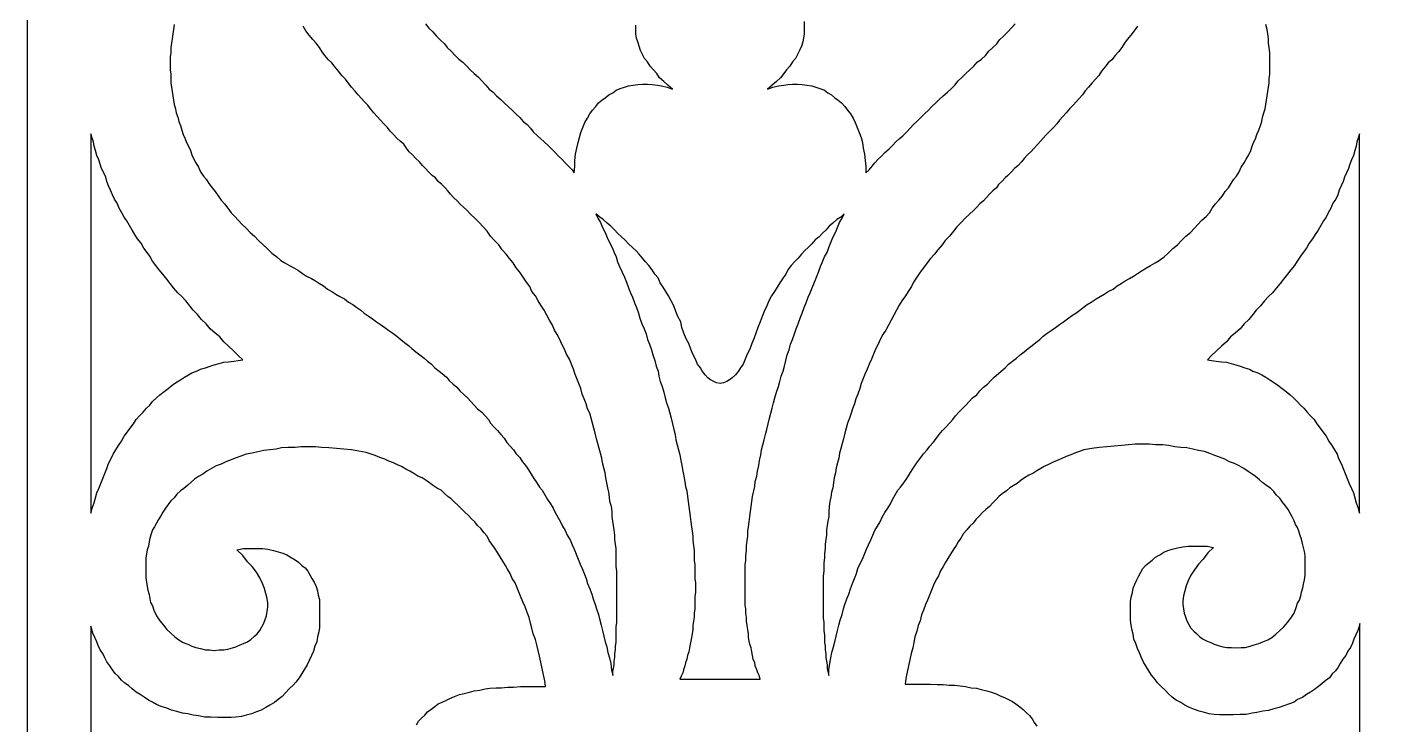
# Model space of a CAD drawing. Extents: x -535 to 535, y -535 to 535.
# Drawn here: x -440 to -332.5, y -108.4 to -53.5 of the extents above; entities that cross this region are included whole.
import ezdxf

# ---------------------------------------------------------------- set-up
doc = ezdxf.new("R2010")
doc.units = 0
doc.layers.add('LAYER_1', color=18, linetype='CONTINUOUS')
doc.layers.add('LAYER_2', color=150, linetype='CONTINUOUS')

msp = doc.modelspace()

# ---------------------------------------------------------------- linework, layer by layer
at = {"layer": 'LAYER_1'}
for points in [[(-428.42, -53.26), (-428.48, -53.65), (-428.53, -53.99), (-428.58, -54.38), (-428.64, -54.73), (-428.69, -55.07), (-428.69, -55.46), (-428.74, -55.8), (-428.74, -56.83), (-428.69, -57.17), (-428.69, -57.86), (-428.64, -58.2), (-428.58, -58.54), (-428.53, -58.89), (-428.48, -59.23), (-428.42, -59.57), (-428.32, -59.91), (-428.26, -60.21), (-428.15, -60.55), (-428.05, -60.89), (-427.94, -61.23), (-427.83, -61.58), (-427.73, -61.92), (-427.57, -62.26), (-427.46, -62.56), (-427.3, -62.85), (-427.14, -63.19), (-427.03, -63.53), (-426.87, -63.88), (-426.71, -64.17), (-426.5, -64.51), (-426.34, -64.86), (-426.12, -65.2), (-425.91, -65.44), (-425.69, -65.79), (-425.43, -66.13), (-425.21, -66.42), (-424.95, -66.76), (-424.73, -67.11), (-424.46, -67.4), (-424.2, -67.74), (-423.93, -68.09), (-423.66, -68.38), (-423.39, -68.67), (-423.07, -69.02), (-422.75, -69.31), (-422.43, -69.65), (-422.11, -69.95), (-421.79, -70.29), (-421.42, -70.63), (-421.1, -70.92), (-420.72, -71.27), (-420.35, -71.56), (-420.03, -71.85), (-419.7, -72.05), (-419.33, -72.25), (-419.01, -72.44), (-418.63, -72.64), (-418.31, -72.88), (-417.99, -73.08), (-417.62, -73.27), (-417.3, -73.47), (-416.98, -73.67), (-416.66, -73.86), (-416.34, -74.11), (-416.01, -74.3), (-415.69, -74.5), (-415.37, -74.69), (-415, -74.89), (-414.68, -75.13), (-414.36, -75.33), (-414.04, -75.57), (-413.71, -75.77), (-413.45, -76.01), (-413.13, -76.21), (-412.81, -76.45), (-412.48, -76.7), (-412.16, -76.9), (-411.84, -77.14), (-411.52, -77.38), (-411.2, -77.58), (-410.88, -77.83), (-410.56, -78.07), (-410.29, -78.31), (-409.97, -78.56), (-409.7, -78.8), (-409.38, -79.05), (-409.06, -79.29), (-408.74, -79.54), (-408.47, -79.78), (-408.15, -80.03), (-407.88, -80.32), (-407.56, -80.57), (-407.3, -80.76), (-406.98, -81.06), (-406.76, -81.3), (-406.44, -81.59), (-406.17, -81.84), (-405.91, -82.13), (-405.58, -82.43), (-405.32, -82.67), (-405.05, -82.96), (-404.78, -83.26), (-404.52, -83.55), (-404.19, -83.8), (-403.93, -84.09), (-403.66, -84.38), (-403.5, -84.68), (-403.23, -84.97), (-402.96, -85.26), (-402.7, -85.56), (-402.43, -85.85), (-402.22, -86.19), (-401.95, -86.49), (-401.68, -86.78), (-401.47, -87.08), (-401.2, -87.37), (-400.99, -87.71), (-400.72, -88.05), (-400.5, -88.35), (-400.29, -88.69), (-400.08, -89.03), (-399.86, -89.38), (-399.65, -89.72), (-399.43, -89.96), (-399.22, -90.31), (-399.01, -90.7), (-398.79, -91.04), (-398.58, -91.38), (-398.42, -91.72), (-398.2, -92.07), (-397.99, -92.46), (-397.83, -92.8), (-397.62, -93.14), (-397.46, -93.49), (-397.24, -93.88), (-397.08, -94.27), (-396.92, -94.61), (-396.76, -95), (-396.6, -95.4), (-396.44, -95.79), (-396.28, -96.13), (-396.12, -96.52), (-395.96, -96.91), (-395.85, -97.3), (-395.69, -97.74), (-395.53, -98.14), (-395.42, -98.53), (-395.26, -98.97), (-395.16, -99.31), (-395, -99.75), (-394.89, -100.19), (-394.78, -100.58), (-394.67, -101.02), (-394.57, -101.46), (-394.46, -101.9), (-394.35, -102.3), (-394.25, -102.74), (-394.14, -103.18), (-394.03, -103.62), (-393.98, -104.11), (-393.87, -104.55), (-393.87, -104.25), (-393.82, -104.01), (-393.76, -103.72), (-393.76, -103.42), (-393.71, -103.13), (-393.71, -102.83), (-393.66, -102.54), (-393.66, -102.25), (-393.6, -101.95), (-393.6, -100.73), (-393.55, -100.39), (-393.55, -96.33), (-393.6, -95.98), (-393.6, -94.56), (-393.66, -94.22), (-393.71, -93.83), (-393.71, -93.49), (-393.76, -93.09), (-393.82, -92.75), (-393.87, -92.41), (-393.93, -92.02), (-393.93, -91.63), (-393.98, -91.24), (-394.09, -90.84), (-394.14, -90.5), (-394.19, -90.11), (-394.25, -89.77), (-394.35, -89.38), (-394.41, -88.98), (-394.46, -88.59), (-394.57, -88.2), (-394.67, -87.81), (-394.73, -87.42), (-394.83, -87.03), (-394.94, -86.68), (-395.05, -86.29), (-395.16, -85.9), (-395.26, -85.46), (-395.37, -85.07), (-395.48, -84.68), (-395.58, -84.29), (-395.69, -83.89), (-395.85, -83.55), (-395.96, -83.16), (-396.12, -82.77), (-396.28, -82.38), (-396.39, -81.94), (-396.55, -81.54), (-396.71, -81.15), (-396.87, -80.76), (-396.97, -80.42), (-397.13, -80.03), (-397.29, -79.64), (-397.51, -79.24), (-397.67, -78.85), (-397.88, -78.46), (-398.04, -78.07), (-398.26, -77.68), (-398.47, -77.34), (-398.63, -76.94), (-398.85, -76.55), (-399.06, -76.16), (-399.27, -75.77), (-399.54, -75.38), (-399.76, -75.04), (-399.97, -74.64), (-400.24, -74.3), (-400.4, -73.91), (-400.66, -73.57), (-400.93, -73.18), (-401.2, -72.78), (-401.47, -72.44), (-401.73, -72.05), (-402, -71.71), (-402.27, -71.37), (-402.59, -71.02), (-402.86, -70.63), (-403.18, -70.29), (-403.5, -69.95), (-403.77, -69.55), (-404.09, -69.21), (-404.41, -68.87), (-404.73, -68.53), (-405.05, -68.23), (-405.37, -67.89), (-405.64, -67.65), (-405.91, -67.4), (-406.12, -67.16), (-406.39, -66.91), (-406.65, -66.62), (-406.87, -66.37), (-407.08, -66.13), (-407.35, -65.88), (-407.62, -65.64), (-407.83, -65.35), (-408.1, -65.15), (-408.37, -64.9), (-408.63, -64.61), (-408.85, -64.37), (-409.11, -64.07), (-409.38, -63.83), (-409.65, -63.53), (-409.92, -63.29), (-410.13, -63), (-410.34, -62.7), (-410.61, -62.46), (-410.88, -62.21), (-411.15, -61.92), (-411.41, -61.67), (-411.63, -61.38), (-411.9, -61.09), (-412.16, -60.79), (-412.43, -60.5), (-412.7, -60.21), (-412.97, -59.91), (-413.18, -59.62), (-413.45, -59.33), (-413.66, -59.08), (-413.93, -58.79), (-414.2, -58.49), (-414.46, -58.2), (-414.73, -57.86), (-414.94, -57.56), (-415.21, -57.27), (-415.48, -56.93), (-415.75, -56.63), (-416.01, -56.29), (-416.28, -56.05), (-416.55, -55.7), (-416.76, -55.41), (-416.98, -55.07), (-417.24, -54.73), (-417.51, -54.43), (-417.78, -54.09), (-418.05, -53.75), (-418.26, -53.4)], [(-408.63, -53.21), (-408.37, -53.55), (-408.05, -53.84), (-407.78, -54.14), (-407.46, -54.48), (-407.14, -54.77), (-406.92, -55.07), (-406.6, -55.36), (-406.28, -55.7), (-406.01, -56), (-405.69, -56.24), (-405.37, -56.54), (-405.1, -56.83), (-404.78, -57.12), (-404.46, -57.42), (-404.19, -57.71), (-403.87, -58.05), (-403.61, -58.35), (-403.29, -58.59), (-403.02, -58.89), (-402.7, -59.18), (-402.43, -59.42), (-402.11, -59.72), (-401.79, -60.01), (-401.52, -60.3), (-401.2, -60.6), (-400.93, -60.89), (-400.61, -61.14), (-400.34, -61.43), (-400.13, -61.72), (-399.81, -62.02), (-399.54, -62.26), (-399.27, -62.51), (-398.95, -62.8), (-398.69, -63.05), (-398.42, -63.34), (-398.15, -63.63), (-397.88, -63.88), (-397.62, -64.17), (-397.35, -64.42), (-397.08, -64.71), (-396.92, -64.95), (-396.87, -64.46), (-396.87, -63.98), (-396.81, -63.49), (-396.71, -63), (-396.6, -62.56), (-396.49, -62.16), (-396.39, -61.77), (-396.23, -61.38), (-396.06, -60.99), (-395.85, -60.65), (-395.69, -60.3), (-395.48, -60.01), (-395.21, -59.72), (-395, -59.42), (-394.73, -59.23), (-394.46, -59.03), (-394.19, -58.79), (-393.87, -58.64), (-393.6, -58.44), (-393.28, -58.3), (-392.96, -58.2), (-392.64, -58.1), (-392.27, -58.05), (-391.89, -58), (-391.52, -57.96), (-391.14, -57.96), (-390.77, -58), (-390.34, -58.05), (-390.02, -58.1), (-389.59, -58.2), (-389.17, -58.35), (-389.54, -58.05), (-389.86, -57.76), (-390.18, -57.47), (-390.4, -57.12), (-390.66, -56.83), (-390.93, -56.54), (-391.14, -56.19), (-391.36, -55.95), (-391.52, -55.61), (-391.68, -55.31), (-391.79, -54.97), (-391.89, -54.63), (-392, -54.33), (-392.05, -53.99), (-392.05, -53.31)], [(-378.79, -53.01), (-378.79, -53.99), (-378.84, -54.33), (-378.9, -54.63), (-379, -54.97), (-379.16, -55.31), (-379.32, -55.61), (-379.48, -55.95), (-379.7, -56.19), (-379.91, -56.54), (-380.18, -56.83), (-380.39, -57.12), (-380.66, -57.47), (-380.98, -57.76), (-381.3, -58.05), (-381.68, -58.35), (-381.25, -58.2), (-380.82, -58.1), (-380.39, -58.05), (-380.07, -58), (-379.7, -57.96), (-379.32, -57.96), (-378.95, -58), (-378.58, -58.05), (-378.2, -58.1), (-377.88, -58.2), (-377.56, -58.3), (-377.19, -58.44), (-376.92, -58.64), (-376.65, -58.79), (-376.38, -59.03), (-376.12, -59.23), (-375.85, -59.42), (-375.58, -59.72), (-375.37, -60.01), (-375.15, -60.3), (-374.94, -60.65), (-374.78, -60.99), (-374.62, -61.38), (-374.46, -61.77), (-374.3, -62.16), (-374.19, -62.56), (-374.14, -63), (-374.03, -63.49), (-373.98, -63.98), (-373.92, -64.46), (-373.92, -64.95), (-373.66, -64.71), (-373.44, -64.42), (-373.23, -64.17), (-372.96, -63.88), (-372.69, -63.63), (-372.43, -63.34), (-372.1, -63.05), (-371.84, -62.8), (-371.57, -62.51), (-371.3, -62.26), (-371.03, -62.02), (-370.71, -61.72), (-370.45, -61.43), (-370.18, -61.14), (-369.91, -60.89), (-369.59, -60.6), (-369.32, -60.3), (-369, -60.01), (-368.73, -59.72), (-368.41, -59.42), (-368.15, -59.18), (-367.83, -58.89), (-367.5, -58.59), (-367.24, -58.35), (-366.92, -58.05), (-366.65, -57.71), (-366.33, -57.42), (-366.06, -57.12), (-365.74, -56.83), (-365.42, -56.54), (-365.15, -56.24), (-364.83, -56), (-364.51, -55.7), (-364.24, -55.36), (-363.92, -55.07), (-363.6, -54.77), (-363.39, -54.48), (-363.07, -54.14), (-362.74, -53.84), (-362.48, -53.55), (-362.16, -53.21)], [(-352.53, -53.4), (-352.8, -53.75), (-353.06, -54.09), (-353.33, -54.43), (-353.55, -54.73), (-353.76, -55.07), (-354.03, -55.41), (-354.29, -55.7), (-354.56, -56.05), (-354.83, -56.29), (-355.1, -56.63), (-355.36, -56.93), (-355.58, -57.27), (-355.85, -57.56), (-356.11, -57.86), (-356.38, -58.2), (-356.65, -58.49), (-356.86, -58.79), (-357.13, -59.08), (-357.34, -59.33), (-357.61, -59.62), (-357.88, -59.91), (-358.14, -60.21), (-358.41, -60.5), (-358.68, -60.79), (-358.89, -61.09), (-359.16, -61.38), (-359.43, -61.67), (-359.7, -61.92), (-359.96, -62.21), (-360.18, -62.46), (-360.39, -62.7), (-360.66, -63), (-360.93, -63.29), (-361.19, -63.53), (-361.46, -63.83), (-361.67, -64.07), (-361.94, -64.37), (-362.21, -64.61), (-362.48, -64.9), (-362.74, -65.15), (-362.96, -65.35), (-363.23, -65.64), (-363.49, -65.88), (-363.65, -66.13), (-363.92, -66.37), (-364.19, -66.62), (-364.46, -66.91), (-364.67, -67.16), (-364.94, -67.4), (-365.2, -67.65), (-365.42, -67.89), (-365.79, -68.23), (-366.11, -68.53), (-366.43, -68.87), (-366.76, -69.21), (-367.02, -69.55), (-367.34, -69.95), (-367.67, -70.29), (-367.93, -70.63), (-368.25, -71.02), (-368.52, -71.37), (-368.84, -71.71), (-369.11, -72.05), (-369.38, -72.44), (-369.64, -72.78), (-369.91, -73.18), (-370.18, -73.57), (-370.34, -73.91), (-370.61, -74.3), (-370.82, -74.64), (-371.09, -75.04), (-371.3, -75.38), (-371.52, -75.77), (-371.73, -76.16), (-371.94, -76.55), (-372.16, -76.94), (-372.37, -77.34), (-372.59, -77.68), (-372.8, -78.07), (-372.96, -78.46), (-373.17, -78.85), (-373.33, -79.24), (-373.49, -79.64), (-373.66, -80.03), (-373.82, -80.42), (-373.98, -80.76), (-374.14, -81.15), (-374.3, -81.54), (-374.4, -81.94), (-374.56, -82.38), (-374.72, -82.77), (-374.83, -83.16), (-374.99, -83.55), (-375.1, -83.89), (-375.21, -84.29), (-375.37, -84.68), (-375.47, -85.07), (-375.58, -85.46), (-375.69, -85.9), (-375.79, -86.29), (-375.9, -86.68), (-376.01, -87.03), (-376.06, -87.42), (-376.17, -87.81), (-376.28, -88.2), (-376.33, -88.59), (-376.44, -88.98), (-376.49, -89.38), (-376.54, -89.77), (-376.65, -90.11), (-376.7, -90.5), (-376.76, -90.84), (-376.81, -91.24), (-376.86, -91.63), (-376.86, -92.02), (-376.92, -92.41), (-376.97, -92.75), (-377.02, -93.09), (-377.02, -93.49), (-377.08, -93.83), (-377.13, -94.22), (-377.13, -94.56), (-377.19, -94.95), (-377.19, -95.3), (-377.24, -95.69), (-377.24, -96.33), (-377.29, -96.72), (-377.29, -100.04), (-377.24, -100.39), (-377.24, -101.02), (-377.19, -101.37), (-377.19, -101.95), (-377.13, -102.25), (-377.13, -102.54), (-377.08, -102.83), (-377.08, -103.13), (-377.02, -103.42), (-376.97, -103.72), (-376.97, -104.01), (-376.92, -104.25), (-376.86, -104.55), (-376.86, -104.11), (-376.76, -103.62), (-376.7, -103.18), (-376.6, -102.74), (-376.49, -102.3), (-376.38, -101.9), (-376.28, -101.46), (-376.17, -101.02), (-376.06, -100.58), (-375.95, -100.19), (-375.79, -99.75), (-375.69, -99.31), (-375.58, -98.97), (-375.42, -98.53), (-375.26, -98.14), (-375.15, -97.74), (-374.99, -97.3), (-374.83, -96.91), (-374.67, -96.52), (-374.56, -96.13), (-374.4, -95.79), (-374.19, -95.4), (-374.03, -95), (-373.87, -94.61), (-373.71, -94.27), (-373.55, -93.88), (-373.39, -93.49), (-373.23, -93.14), (-373.01, -92.8), (-372.8, -92.46), (-372.64, -92.07), (-372.43, -91.72), (-372.21, -91.38), (-372, -91.04), (-371.84, -90.7), (-371.62, -90.31), (-371.41, -89.96), (-371.19, -89.72), (-370.93, -89.38), (-370.71, -89.03), (-370.5, -88.69), (-370.29, -88.35), (-370.07, -88.05), (-369.86, -87.71), (-369.59, -87.37), (-369.38, -87.08), (-369.11, -86.78), (-368.9, -86.49), (-368.63, -86.19), (-368.36, -85.85), (-368.15, -85.56), (-367.88, -85.26), (-367.61, -84.97), (-367.34, -84.68), (-367.08, -84.38), (-366.86, -84.09), (-366.6, -83.8), (-366.33, -83.55), (-366.06, -83.26), (-365.79, -82.96), (-365.53, -82.67), (-365.2, -82.43), (-364.94, -82.13), (-364.67, -81.84), (-364.35, -81.59), (-364.08, -81.3), (-363.81, -81.06), (-363.49, -80.76), (-363.28, -80.57), (-362.96, -80.32), (-362.69, -80.03), (-362.37, -79.78), (-362.05, -79.54), (-361.78, -79.29), (-361.46, -79.05), (-361.14, -78.8), (-360.82, -78.56), (-360.55, -78.31), (-360.23, -78.07), (-359.96, -77.83), (-359.64, -77.58), (-359.32, -77.38), (-359, -77.14), (-358.68, -76.9), (-358.36, -76.7), (-358.04, -76.45), (-357.72, -76.21), (-357.4, -76.01), (-357.08, -75.77), (-356.81, -75.57), (-356.49, -75.33), (-356.17, -75.13), (-355.79, -74.89), (-355.47, -74.69), (-355.15, -74.5), (-354.83, -74.3), (-354.45, -74.11), (-354.13, -73.86), (-353.81, -73.67), (-353.49, -73.47), (-353.17, -73.27), (-352.85, -73.08), (-352.53, -72.88), (-352.15, -72.64), (-351.83, -72.44), (-351.51, -72.25), (-351.14, -72.05), (-350.82, -71.85), (-350.44, -71.56), (-350.12, -71.27), (-349.75, -70.92), (-349.37, -70.63), (-349.05, -70.29), (-348.73, -69.95), (-348.36, -69.65), (-348.04, -69.31), (-347.77, -69.02), (-347.45, -68.67), (-347.13, -68.38), (-346.86, -68.09), (-346.65, -67.74), (-346.38, -67.4), (-346.11, -67.11), (-345.84, -66.76), (-345.63, -66.42), (-345.36, -66.13), (-345.15, -65.79), (-344.93, -65.44), (-344.72, -65.2), (-344.51, -64.86), (-344.35, -64.51), (-344.13, -64.17), (-343.97, -63.88), (-343.76, -63.53), (-343.6, -63.19), (-343.49, -62.85), (-343.38, -62.56), (-343.22, -62.26), (-343.12, -61.92), (-342.96, -61.58), (-342.85, -61.23), (-342.74, -60.89), (-342.69, -60.55), (-342.58, -60.21), (-342.47, -59.91), (-342.42, -59.57), (-342.37, -59.23), (-342.31, -58.89), (-342.26, -58.54), (-342.21, -58.2), (-342.15, -57.86), (-342.15, -57.51), (-342.1, -57.17), (-342.1, -55.46), (-342.15, -55.07), (-342.21, -54.73), (-342.21, -54.38), (-342.26, -53.99), (-342.31, -53.65), (-342.42, -53.26)], [(-409.33, -108.46), (-409.17, -108.17), (-408.95, -107.92), (-408.69, -107.68), (-408.47, -107.43), (-408.21, -107.24), (-407.88, -106.99), (-407.62, -106.8), (-407.3, -106.65), (-406.98, -106.5), (-406.71, -106.36), (-406.33, -106.21), (-405.96, -106.06), (-405.58, -105.97), (-405.16, -105.87), (-404.78, -105.77), (-404.35, -105.72), (-403.93, -105.62), (-403.55, -105.57), (-403.07, -105.53), (-402.64, -105.53), (-402.16, -105.48), (-401.68, -105.48), (-401.15, -105.43), (-400.66, -105.43), (-400.18, -105.43), (-399.7, -105.43), (-399.17, -105.43), (-399.22, -104.99), (-399.33, -104.5), (-399.43, -104.01), (-399.54, -103.52), (-399.65, -103.03), (-399.76, -102.59), (-399.86, -102.15), (-399.97, -101.71), (-400.13, -101.27), (-400.24, -100.83), (-400.34, -100.44), (-400.45, -100), (-400.61, -99.6), (-400.77, -99.16), (-400.93, -98.82), (-401.09, -98.43), (-401.25, -98.04), (-401.41, -97.65), (-401.57, -97.25), (-401.79, -96.91), (-401.95, -96.52), (-402.16, -96.18), (-402.32, -95.88), (-402.54, -95.54), (-402.75, -95.2), (-402.96, -94.86), (-403.18, -94.51), (-403.39, -94.22), (-403.61, -93.93), (-403.77, -93.58), (-404.03, -93.29), (-404.25, -93), (-404.52, -92.75), (-404.73, -92.46), (-405, -92.21), (-405.26, -91.92), (-405.53, -91.68), (-405.8, -91.43), (-406.07, -91.14), (-406.33, -90.89), (-406.6, -90.65), (-406.87, -90.45), (-407.14, -90.21), (-407.4, -89.96), (-407.67, -89.82), (-407.99, -89.62), (-408.31, -89.38), (-408.58, -89.18), (-408.9, -88.98), (-409.22, -88.84), (-409.54, -88.64), (-409.86, -88.45), (-410.18, -88.3), (-410.51, -88.1), (-410.83, -87.96), (-411.15, -87.81), (-411.52, -87.66), (-411.84, -87.52), (-412.22, -87.37), (-412.59, -87.22), (-412.91, -87.12), (-413.29, -86.98), (-413.87, -86.88), (-414.46, -86.78), (-415.05, -86.73), (-415.64, -86.68), (-416.23, -86.63), (-416.82, -86.59), (-417.3, -86.54), (-417.83, -86.54), (-418.42, -86.54), (-418.9, -86.59), (-419.44, -86.59), (-419.97, -86.63), (-420.4, -86.73), (-420.88, -86.78), (-421.36, -86.83), (-421.84, -86.93), (-422.27, -87.03), (-422.75, -87.12), (-423.18, -87.27), (-423.61, -87.42), (-423.93, -87.56), (-424.36, -87.71), (-424.73, -87.91), (-425.11, -88.05), (-425.48, -88.25), (-425.86, -88.45), (-426.18, -88.69), (-426.5, -88.89), (-426.82, -89.08), (-427.09, -89.33), (-427.35, -89.57), (-427.67, -89.82), (-427.94, -90.01), (-428.21, -90.26), (-428.42, -90.55), (-428.69, -90.79), (-428.9, -91.09), (-429.12, -91.38), (-429.33, -91.68), (-429.49, -91.97), (-429.65, -92.26), (-429.81, -92.56), (-429.97, -92.85), (-430.13, -93.09), (-430.24, -93.39), (-430.35, -93.73), (-430.4, -94.02), (-430.45, -94.37), (-430.56, -94.66), (-430.62, -95), (-430.67, -95.3), (-430.67, -96.86), (-430.62, -97.21), (-430.56, -97.55), (-430.51, -97.84), (-430.4, -98.18), (-430.35, -98.48), (-430.29, -98.82), (-430.13, -99.07), (-430.03, -99.41), (-429.81, -99.85), (-429.55, -100.24), (-429.28, -100.58), (-429.01, -100.93), (-428.69, -101.22), (-428.37, -101.51), (-428.05, -101.76), (-427.73, -101.95), (-427.35, -102.1), (-427.03, -102.25), (-426.71, -102.34), (-426.34, -102.44), (-425.96, -102.54), (-425.64, -102.54), (-425.27, -102.59), (-424.89, -102.54), (-424.52, -102.54), (-424.2, -102.49), (-423.82, -102.39), (-423.56, -102.3), (-423.23, -102.15), (-422.97, -102.05), (-422.65, -101.9), (-422.38, -101.71), (-422.11, -101.46), (-421.9, -101.27), (-421.68, -101.02), (-421.52, -100.73), (-421.36, -100.44), (-421.26, -100.14), (-421.15, -99.85), (-421.1, -99.51), (-421.04, -99.16), (-421.04, -98.87), (-421.1, -98.48), (-421.2, -98.09), (-421.31, -97.7), (-421.47, -97.3), (-421.68, -96.86), (-421.95, -96.42), (-422.27, -95.98), (-422.65, -95.59), (-423.02, -95.1), (-423.5, -94.66), (-422.97, -94.56), (-422.43, -94.56), (-421.95, -94.56), (-421.47, -94.56), (-421.04, -94.61), (-420.61, -94.71), (-420.24, -94.81), (-419.86, -94.91), (-419.54, -95.05), (-419.22, -95.25), (-418.9, -95.44), (-418.63, -95.64), (-418.37, -95.88), (-418.1, -96.08), (-417.89, -96.33), (-417.73, -96.62), (-417.57, -96.91), (-417.4, -97.21), (-417.24, -97.55), (-417.14, -97.89), (-417.08, -98.23), (-416.98, -98.58), (-416.98, -100.78), (-417.03, -101.12), (-417.14, -101.51), (-417.19, -101.9), (-417.35, -102.25), (-417.46, -102.64), (-417.62, -102.98), (-417.78, -103.37), (-417.94, -103.72), (-418.15, -104.06), (-418.37, -104.4), (-418.58, -104.74), (-418.85, -105.09), (-419.06, -105.33), (-419.38, -105.62), (-419.65, -105.92), (-419.92, -106.21), (-420.24, -106.46), (-420.51, -106.7), (-420.88, -106.9), (-421.2, -107.09), (-421.58, -107.29), (-421.95, -107.43), (-422.33, -107.58), (-422.75, -107.68), (-423.13, -107.78), (-423.56, -107.83), (-423.93, -107.88), (-424.46, -107.88), (-425, -107.88), (-425.53, -107.83), (-426.02, -107.83), (-426.5, -107.73), (-426.92, -107.68), (-427.35, -107.58), (-427.78, -107.53), (-428.21, -107.39), (-428.64, -107.29), (-429.01, -107.14), (-429.44, -106.99), (-429.81, -106.85), (-430.13, -106.65), (-430.45, -106.5), (-430.78, -106.26), (-431.1, -106.06), (-431.42, -105.87), (-431.74, -105.62), (-432.01, -105.38), (-432.33, -105.13), (-432.59, -104.94), (-432.81, -104.65), (-433.08, -104.4), (-433.29, -104.11), (-433.5, -103.81), (-433.72, -103.47), (-433.88, -103.18), (-434.04, -102.83), (-434.25, -102.54), (-434.41, -102.2), (-434.52, -101.9), (-434.68, -101.56), (-434.84, -101.22), (-434.95, -100.83), (-435, -100.66), (-435, -115.12)], [(-335, -115.12), (-335, -100.46), (-335.05, -100.63), (-335.16, -101.02), (-335.32, -101.36), (-335.48, -101.7), (-335.59, -102), (-335.75, -102.34), (-335.96, -102.63), (-336.12, -102.98), (-336.34, -103.27), (-336.55, -103.61), (-336.71, -103.91), (-336.92, -104.2), (-337.19, -104.44), (-337.41, -104.74), (-337.67, -104.93), (-337.99, -105.18), (-338.26, -105.42), (-338.58, -105.67), (-338.9, -105.86), (-339.22, -106.06), (-339.54, -106.3), (-339.92, -106.45), (-340.19, -106.65), (-340.56, -106.79), (-340.99, -106.94), (-341.36, -107.09), (-341.79, -107.19), (-342.22, -107.33), (-342.65, -107.38), (-343.13, -107.48), (-343.5, -107.53), (-343.98, -107.63), (-344.47, -107.63), (-345, -107.67), (-345.53, -107.67), (-346.07, -107.67), (-346.5, -107.63), (-346.87, -107.58), (-347.25, -107.48), (-347.67, -107.38), (-348.05, -107.23), (-348.42, -107.09), (-348.8, -106.89), (-349.12, -106.7), (-349.49, -106.5), (-349.81, -106.26), (-350.08, -106.01), (-350.35, -105.72), (-350.67, -105.42), (-350.94, -105.13), (-351.15, -104.88), (-351.42, -104.54), (-351.63, -104.2), (-351.85, -103.86), (-352.06, -103.51), (-352.22, -103.17), (-352.38, -102.78), (-352.54, -102.44), (-352.65, -102.05), (-352.81, -101.7), (-352.86, -101.31), (-352.97, -100.92), (-353.02, -100.58), (-353.08, -100.19), (-353.08, -98.72), (-353.02, -98.38), (-352.92, -98.03), (-352.86, -97.69), (-352.75, -97.35), (-352.59, -97.01), (-352.43, -96.71), (-352.27, -96.42), (-352.11, -96.12), (-351.9, -95.88), (-351.63, -95.68), (-351.36, -95.44), (-351.1, -95.24), (-350.78, -95.05), (-350.46, -94.85), (-350.13, -94.71), (-349.81, -94.61), (-349.39, -94.51), (-348.96, -94.41), (-348.53, -94.36), (-348.05, -94.36), (-347.57, -94.36), (-347.03, -94.36), (-346.55, -94.46), (-346.98, -94.9), (-347.35, -95.39), (-347.73, -95.78), (-348.05, -96.22), (-348.32, -96.66), (-348.53, -97.1), (-348.69, -97.49), (-348.8, -97.89), (-348.9, -98.28), (-348.96, -98.67), (-348.96, -98.96), (-348.9, -99.31), (-348.85, -99.65), (-348.74, -99.94), (-348.64, -100.24), (-348.48, -100.53), (-348.32, -100.82), (-348.1, -101.07), (-347.89, -101.26), (-347.62, -101.51), (-347.35, -101.7), (-347.03, -101.85), (-346.76, -101.95), (-346.5, -102.1), (-346.18, -102.19), (-345.8, -102.29), (-345.48, -102.34), (-345.11, -102.34), (-344.73, -102.39), (-344.36, -102.34), (-344.04, -102.34), (-343.66, -102.24), (-343.34, -102.14), (-342.97, -102.05), (-342.65, -101.9), (-342.27, -101.75), (-341.95, -101.56), (-341.63, -101.31), (-341.31, -101.02), (-340.99, -100.72), (-340.72, -100.38), (-340.45, -100.04), (-340.19, -99.65), (-340.03, -99.21), (-339.92, -98.87), (-339.76, -98.62), (-339.65, -98.28), (-339.6, -97.98), (-339.49, -97.64), (-339.44, -97.35), (-339.38, -97.01), (-339.33, -96.66), (-339.33, -95.1), (-339.38, -94.8), (-339.44, -94.46), (-339.54, -94.17), (-339.6, -93.82), (-339.7, -93.53), (-339.81, -93.19), (-339.92, -92.89), (-340.08, -92.65), (-340.19, -92.36), (-340.35, -92.06), (-340.51, -91.77), (-340.67, -91.47), (-340.88, -91.18), (-341.1, -90.89), (-341.31, -90.59), (-341.58, -90.35), (-341.79, -90.06), (-342.06, -89.81), (-342.33, -89.62), (-342.65, -89.37), (-342.91, -89.13), (-343.23, -88.88), (-343.5, -88.69), (-343.82, -88.49), (-344.14, -88.24), (-344.52, -88.05), (-344.89, -87.85), (-345.27, -87.71), (-345.64, -87.51), (-346.07, -87.36), (-346.44, -87.22), (-346.82, -87.07), (-347.25, -86.92), (-347.73, -86.83), (-348.16, -86.73), (-348.64, -86.63), (-349.12, -86.58), (-349.6, -86.53), (-350.08, -86.43), (-350.56, -86.39), (-351.1, -86.39), (-351.58, -86.34), (-352.17, -86.34), (-352.7, -86.34), (-353.24, -86.39), (-353.77, -86.43), (-354.36, -86.48), (-354.95, -86.53), (-355.54, -86.58), (-356.12, -86.68), (-356.77, -86.78), (-357.09, -86.92), (-357.41, -87.02), (-357.78, -87.17), (-358.16, -87.31), (-358.48, -87.46), (-358.85, -87.61), (-359.17, -87.76), (-359.49, -87.9), (-359.87, -88.1), (-360.14, -88.24), (-360.46, -88.44), (-360.78, -88.64), (-361.1, -88.78), (-361.42, -88.98), (-361.69, -89.17), (-362.01, -89.42), (-362.33, -89.62), (-362.6, -89.76), (-362.86, -90.01), (-363.18, -90.25), (-363.45, -90.45), (-363.67, -90.69), (-363.93, -90.94), (-364.2, -91.23), (-364.47, -91.47), (-364.74, -91.72), (-365, -92.01), (-365.27, -92.26), (-365.48, -92.55), (-365.75, -92.8), (-365.97, -93.09), (-366.23, -93.38), (-366.45, -93.73), (-366.66, -94.02), (-366.82, -94.31), (-367.04, -94.66), (-367.25, -95), (-367.46, -95.34), (-367.68, -95.68), (-367.84, -95.98), (-368.05, -96.32), (-368.21, -96.71), (-368.43, -97.05), (-368.59, -97.45), (-368.75, -97.84), (-368.91, -98.23), (-369.07, -98.62), (-369.23, -98.96), (-369.39, -99.4), (-369.55, -99.79), (-369.66, -100.24), (-369.82, -100.63), (-369.92, -101.07), (-370.08, -101.51), (-370.14, -101.95), (-370.24, -102.39), (-370.35, -102.83), (-370.46, -103.32), (-370.56, -103.81), (-370.67, -104.3), (-370.78, -104.79), (-370.83, -105.23), (-370.3, -105.23), (-369.87, -105.23), (-369.33, -105.23), (-368.85, -105.23), (-368.32, -105.28), (-367.84, -105.28), (-367.36, -105.33), (-366.93, -105.33), (-366.5, -105.37), (-366.07, -105.42), (-365.64, -105.52), (-365.22, -105.57), (-364.84, -105.67), (-364.41, -105.77), (-364.04, -105.86), (-363.67, -106.01), (-363.34, -106.16), (-363.02, -106.3), (-362.7, -106.45), (-362.38, -106.6), (-362.11, -106.79), (-361.79, -107.04), (-361.53, -107.23), (-361.31, -107.48), (-361.04, -107.72), (-360.83, -107.97), (-360.67, -108.26), (-360.46, -108.56)]]:
    msp.add_lwpolyline(points, dxfattribs=at)
for points in [[(-434.89, -91.38), (-434.73, -90.94), (-434.63, -90.55), (-434.52, -90.16), (-434.36, -89.82), (-434.2, -89.42), (-434.04, -89.03), (-433.88, -88.64), (-433.72, -88.25), (-433.61, -87.86), (-433.4, -87.47), (-433.24, -87.12), (-433.02, -86.78), (-432.81, -86.44), (-432.59, -86.1), (-432.38, -85.7), (-432.11, -85.36), (-431.9, -85.07), (-431.63, -84.73), (-431.42, -84.38), (-431.15, -84.09), (-430.88, -83.8), (-430.62, -83.5), (-430.35, -83.26), (-430.13, -82.96), (-429.81, -82.67), (-429.55, -82.43), (-429.22, -82.18), (-428.9, -81.94), (-428.58, -81.69), (-428.32, -81.5), (-427.94, -81.25), (-427.62, -81.06), (-427.3, -80.86), (-427.03, -80.71), (-426.66, -80.57), (-426.34, -80.42), (-425.96, -80.32), (-425.59, -80.17), (-425.27, -80.08), (-424.89, -79.98), (-424.52, -79.88), (-424.14, -79.83), (-423.72, -79.78), (-423.39, -79.73), (-423.02, -79.69), (-423.39, -79.34), (-423.72, -79), (-424.14, -78.61), (-424.52, -78.27), (-424.84, -77.87), (-425.21, -77.58), (-425.59, -77.24), (-425.91, -76.85), (-426.28, -76.5), (-426.6, -76.11), (-426.92, -75.77), (-427.19, -75.43), (-427.51, -75.04), (-427.83, -74.69), (-428.15, -74.4), (-428.48, -74.01), (-428.74, -73.67), (-429.01, -73.32), (-429.33, -72.93), (-429.6, -72.59), (-429.87, -72.25), (-430.13, -71.9), (-430.35, -71.51), (-430.56, -71.22), (-430.83, -70.88), (-431.04, -70.48), (-431.31, -70.14), (-431.52, -69.8), (-431.74, -69.46), (-431.95, -69.11), (-432.17, -68.72), (-432.38, -68.43), (-432.54, -68.09), (-432.75, -67.74), (-432.91, -67.35), (-433.13, -67.01), (-433.29, -66.67), (-433.45, -66.32), (-433.61, -65.98), (-433.72, -65.64), (-433.82, -65.3), (-433.98, -64.95), (-434.15, -64.61), (-434.25, -64.27), (-434.36, -63.93), (-434.52, -63.58), (-434.63, -63.19), (-434.73, -62.85), (-434.79, -62.51), (-434.89, -62.21), (-435, -61.87), (-435, -91.77)], [(-346.7, -79.73), (-346.33, -79.78), (-345.9, -79.83), (-345.52, -79.88), (-345.15, -79.98), (-344.77, -80.08), (-344.45, -80.17), (-344.08, -80.32), (-343.7, -80.42), (-343.44, -80.57), (-343.06, -80.71), (-342.74, -80.86), (-342.42, -81.06), (-342.1, -81.25), (-341.73, -81.5), (-341.46, -81.69), (-341.14, -81.94), (-340.82, -82.18), (-340.5, -82.43), (-340.23, -82.67), (-339.96, -82.96), (-339.69, -83.26), (-339.43, -83.5), (-339.16, -83.8), (-338.89, -84.09), (-338.62, -84.38), (-338.41, -84.73), (-338.14, -85.07), (-337.93, -85.36), (-337.66, -85.7), (-337.45, -86.1), (-337.23, -86.44), (-337.02, -86.78), (-336.81, -87.12), (-336.7, -87.47), (-336.48, -87.86), (-336.32, -88.25), (-336.16, -88.64), (-336, -89.03), (-335.84, -89.42), (-335.68, -89.82), (-335.52, -90.16), (-335.41, -90.55), (-335.31, -90.94), (-335.15, -91.38), (-335.04, -91.77), (-335.04, -61.87), (-335.15, -62.21), (-335.25, -62.51), (-335.31, -62.85), (-335.41, -63.19), (-335.52, -63.58), (-335.68, -63.93), (-335.79, -64.27), (-335.9, -64.61), (-336.06, -64.95), (-336.22, -65.3), (-336.32, -65.64), (-336.48, -65.98), (-336.64, -66.32), (-336.75, -66.67), (-336.91, -67.01), (-337.13, -67.35), (-337.29, -67.74), (-337.5, -68.09), (-337.66, -68.43), (-337.87, -68.72), (-338.09, -69.11), (-338.3, -69.46), (-338.52, -69.8), (-338.73, -70.14), (-339, -70.48), (-339.21, -70.88), (-339.48, -71.22), (-339.69, -71.51), (-339.96, -71.9), (-340.17, -72.25), (-340.44, -72.59), (-340.71, -72.93), (-341.03, -73.32), (-341.3, -73.67), (-341.57, -74.01), (-341.89, -74.4), (-342.21, -74.69), (-342.53, -75.04), (-342.85, -75.43), (-343.17, -75.77), (-343.44, -76.11), (-343.76, -76.5), (-344.13, -76.85), (-344.45, -77.24), (-344.83, -77.58), (-345.2, -77.87), (-345.52, -78.27), (-345.9, -78.61), (-346.33, -79), (-346.7, -79.34), (-347.02, -79.69)], [(-395.05, -68.53), (-394.83, -68.87), (-394.67, -69.26), (-394.46, -69.65), (-394.3, -70.04), (-394.14, -70.44), (-393.93, -70.83), (-393.76, -71.22), (-393.6, -71.56), (-393.5, -71.95), (-393.34, -72.34), (-393.12, -72.78), (-392.96, -73.18), (-392.8, -73.57), (-392.64, -74.01), (-392.48, -74.4), (-392.32, -74.74), (-392.16, -75.18), (-392, -75.57), (-391.84, -76.01), (-391.73, -76.41), (-391.57, -76.85), (-391.41, -77.24), (-391.25, -77.63), (-391.14, -78.07), (-390.98, -78.46), (-390.82, -78.9), (-390.72, -79.29), (-390.56, -79.73), (-390.45, -80.17), (-390.29, -80.57), (-390.24, -80.96), (-390.13, -81.4), (-389.97, -81.79), (-389.86, -82.23), (-389.75, -82.67), (-389.65, -83.06), (-389.49, -83.5), (-389.38, -83.89), (-389.27, -84.29), (-389.17, -84.73), (-389.06, -85.17), (-388.95, -85.56), (-388.9, -86), (-388.79, -86.39), (-388.68, -86.78), (-388.58, -87.17), (-388.52, -87.61), (-388.42, -88.01), (-388.36, -88.45), (-388.26, -88.84), (-388.2, -89.28), (-388.15, -89.67), (-388.04, -90.01), (-387.99, -90.45), (-387.94, -90.84), (-387.88, -91.24), (-387.83, -91.63), (-387.77, -92.02), (-387.72, -92.46), (-387.67, -92.85), (-387.61, -93.19), (-387.56, -93.58), (-387.56, -93.93), (-387.51, -94.32), (-387.45, -94.71), (-387.45, -95.49), (-387.4, -95.84), (-387.4, -96.91), (-387.35, -97.25), (-387.35, -97.99), (-387.4, -98.33), (-387.4, -99.31), (-387.45, -99.65), (-387.45, -99.95), (-387.51, -100.29), (-387.56, -100.63), (-387.56, -100.93), (-387.61, -101.27), (-387.67, -101.56), (-387.72, -101.86), (-387.77, -102.1), (-387.83, -102.39), (-387.88, -102.69), (-387.99, -102.98), (-388.04, -103.27), (-388.15, -103.57), (-388.2, -103.81), (-388.31, -104.11), (-388.36, -104.35), (-388.47, -104.6), (-388.58, -104.84), (-385.42, -104.84), (-382.27, -104.84), (-382.32, -104.6), (-382.43, -104.35), (-382.53, -104.11), (-382.64, -103.81), (-382.69, -103.57), (-382.8, -103.27), (-382.85, -102.98), (-382.91, -102.69), (-382.96, -102.39), (-383.07, -102.1), (-383.12, -101.86), (-383.18, -101.56), (-383.18, -101.27), (-383.23, -100.93), (-383.28, -100.63), (-383.34, -100.29), (-383.34, -99.95), (-383.39, -99.65), (-383.39, -99.31), (-383.44, -99.02), (-383.44, -95.84), (-383.39, -95.49), (-383.39, -95.1), (-383.34, -94.71), (-383.34, -94.32), (-383.28, -93.93), (-383.23, -93.58), (-383.23, -93.19), (-383.18, -92.85), (-383.12, -92.46), (-383.07, -92.02), (-383.01, -91.63), (-382.96, -91.24), (-382.91, -90.84), (-382.85, -90.45), (-382.75, -90.01), (-382.69, -89.67), (-382.64, -89.28), (-382.53, -88.84), (-382.48, -88.45), (-382.37, -88.01), (-382.32, -87.61), (-382.21, -87.17), (-382.16, -86.78), (-382.05, -86.39), (-381.95, -86), (-381.84, -85.56), (-381.73, -85.17), (-381.62, -84.73), (-381.52, -84.29), (-381.41, -83.89), (-381.3, -83.5), (-381.2, -83.06), (-381.09, -82.67), (-380.98, -82.23), (-380.82, -81.79), (-380.72, -81.4), (-380.61, -80.96), (-380.45, -80.57), (-380.34, -80.17), (-380.23, -79.73), (-380.13, -79.29), (-379.97, -78.9), (-379.86, -78.46), (-379.7, -78.07), (-379.54, -77.63), (-379.43, -77.24), (-379.27, -76.85), (-379.11, -76.41), (-378.95, -76.01), (-378.79, -75.57), (-378.63, -75.18), (-378.47, -74.74), (-378.31, -74.4), (-378.15, -74.01), (-377.99, -73.57), (-377.83, -73.18), (-377.67, -72.78), (-377.51, -72.34), (-377.35, -71.95), (-377.19, -71.56), (-376.97, -71.22), (-376.86, -70.83), (-376.7, -70.44), (-376.54, -70.04), (-376.33, -69.65), (-376.17, -69.26), (-376.01, -68.87), (-375.79, -68.53), (-375.63, -68.18), (-375.9, -68.43), (-376.22, -68.62), (-376.54, -68.92), (-376.81, -69.16), (-377.08, -69.46), (-377.35, -69.7), (-377.61, -69.99), (-377.93, -70.24), (-378.2, -70.53), (-378.47, -70.83), (-378.74, -71.07), (-379, -71.37), (-379.27, -71.66), (-379.54, -71.95), (-379.81, -72.25), (-380.07, -72.59), (-380.23, -72.93), (-380.45, -73.22), (-380.72, -73.62), (-380.93, -73.96), (-381.14, -74.3), (-381.36, -74.64), (-381.57, -75.04), (-381.73, -75.43), (-381.95, -75.87), (-382.11, -76.26), (-382.27, -76.7), (-382.43, -77.14), (-382.59, -77.58), (-382.75, -78.02), (-382.91, -78.41), (-383.07, -78.85), (-383.28, -79.24), (-383.44, -79.64), (-383.6, -80.03), (-383.82, -80.32), (-383.98, -80.61), (-384.19, -80.86), (-384.46, -81.1), (-384.67, -81.25), (-384.89, -81.4), (-385.15, -81.5), (-385.42, -81.54), (-385.69, -81.5), (-385.9, -81.4), (-386.17, -81.25), (-386.38, -81.1), (-386.6, -80.86), (-386.81, -80.61), (-386.97, -80.32), (-387.19, -80.03), (-387.35, -79.64), (-387.56, -79.24), (-387.72, -78.85), (-387.88, -78.41), (-388.1, -78.02), (-388.26, -77.58), (-388.42, -77.14), (-388.52, -76.7), (-388.74, -76.26), (-388.9, -75.87), (-389.06, -75.43), (-389.27, -75.04), (-389.49, -74.64), (-389.7, -74.3), (-389.91, -73.96), (-390.13, -73.62), (-390.29, -73.22), (-390.56, -72.93), (-390.77, -72.59), (-391.04, -72.25), (-391.3, -71.95), (-391.52, -71.66), (-391.79, -71.37), (-392.05, -71.07), (-392.32, -70.83), (-392.64, -70.53), (-392.91, -70.24), (-393.18, -69.99), (-393.5, -69.7), (-393.71, -69.46), (-394.03, -69.16), (-394.3, -68.92), (-394.62, -68.62), (-394.89, -68.43), (-395.21, -68.18)]]:
    msp.add_lwpolyline(points, close=True, dxfattribs=at)
at = {"layer": 'LAYER_2'}
msp.add_lwpolyline([(182.25, -440), (440, -182.25), (440, 182.25), (182.25, 440), (-182.25, 440), (-440, 182.25), (-440, -182.25), (-182.25, -440)], close=True, dxfattribs=at)

doc.saveas('drawing.dxf')
